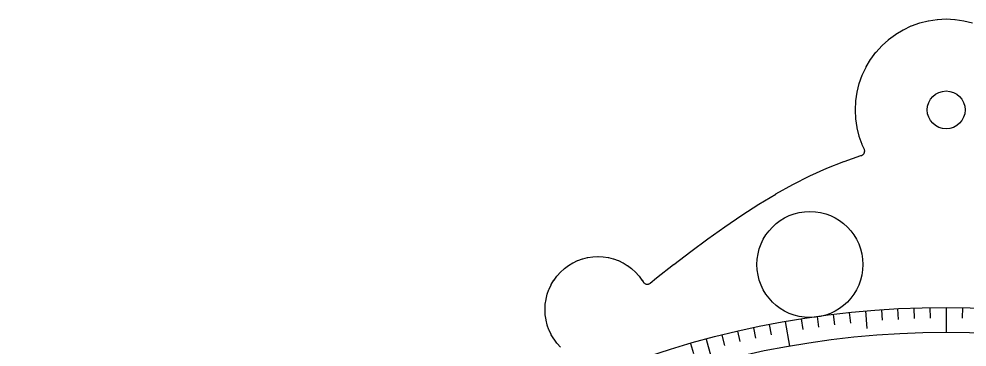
# Model space of a CAD drawing. Header units: millimetres. Extents: x -60 to 60, y -60 to 77.
# Drawn here: x -58.8 to 1.3, y 56.3 to 77.1 of the extents above; entities that cross this region are included whole.
import ezdxf

# ---------------------------------------------------------------- set-up
doc = ezdxf.new("R2010")
doc.units = ezdxf.units.MM
for name, color, linetype in [('CUT_INNER', 6, 'Continuous'), ('CUT_OUTER', 1, 'Continuous'), ('ENGRAVE', 7, 'Continuous'), ('ENGRAVE_FINE', 8, 'Continuous')]:
    doc.layers.add(name, color=color, linetype=linetype)

msp = doc.modelspace()

# ---------------------------------------------------------------- linework, layer by layer
at = {"layer": 'CUT_INNER'}
for centre, radius in [((0, 71.3109), 1.2), ((-8.64, 61.5189), 3.36)]:
    msp.add_circle(centre, radius, dxfattribs=at)
at = {"layer": 'CUT_OUTER'}
msp.add_lwpolyline([(-24.4608, 56.2925), (-24.6724, 56.5259), (-24.6817, 56.5373), (-24.8694, 56.7903), (-24.8775, 56.8025), (-25.0395, 57.0727), (-25.0464, 57.0857), (-25.1811, 57.3704), (-25.1867, 57.384), (-25.2928, 57.6806), (-25.2971, 57.6947), (-25.3736, 58.0003), (-25.3765, 58.0147), (-25.4227, 58.3263), (-25.4242, 58.3409), (-25.4396, 58.6556), (-25.4396, 58.6703), (-25.4242, 58.9849), (-25.4227, 58.9995), (-25.3765, 59.3111), (-25.3736, 59.3256), (-25.2971, 59.6311), (-25.2928, 59.6452), (-25.1867, 59.9418), (-25.1811, 59.9554), (-25.0464, 60.2401), (-25.0395, 60.2531), (-24.8775, 60.5233), (-24.8694, 60.5355), (-24.6817, 60.7886), (-24.6724, 60.7999), (-24.4608, 61.0333), (-24.4504, 61.0437), (-24.217, 61.2553), (-24.2056, 61.2646), (-23.9526, 61.4523), (-23.9404, 61.4604), (-23.6702, 61.6224), (-23.6572, 61.6293), (-23.3725, 61.764), (-23.3589, 61.7696), (-23.0623, 61.8757), (-23.0482, 61.88), (-22.7426, 61.9566), (-22.7282, 61.9594), (-22.4166, 62.0056), (-22.402, 62.0071), (-22.0874, 62.0225), (-22.0726, 62.0225), (-21.758, 62.0071), (-21.7434, 62.0056), (-21.4318, 61.9594), (-21.4174, 61.9566), (-21.1118, 61.88), (-21.0977, 61.8757), (-20.8011, 61.7696), (-20.7875, 61.764), (-20.5028, 61.6293), (-20.4898, 61.6224), (-20.2196, 61.4604), (-20.2074, 61.4523), (-19.9544, 61.2646), (-19.943, 61.2553), (-19.7096, 61.0437), (-19.6992, 61.0333), (-19.4876, 60.7999), (-19.4783, 60.7886), (-19.2906, 60.5355), (-19.2825, 60.5233), (-19.2195, 60.4183), (-19.2028, 60.3933), (-19.1836, 60.3701), (-19.1623, 60.349), (-19.1389, 60.3301), (-19.1137, 60.3136), (-19.087, 60.2997), (-19.059, 60.2886), (-19.0301, 60.2803), (-19.0005, 60.275), (-18.9705, 60.2727), (-18.9404, 60.2733), (-18.9105, 60.277), (-18.8812, 60.2837), (-18.8527, 60.2933), (-18.8253, 60.3056), (-18.7992, 60.3207), (-18.7748, 60.3383), (-18.3611, 60.6693), (-17.2807, 61.5175), (-17.2793, 61.5186), (-16.2009, 62.3439), (-16.1991, 62.3453), (-15.1211, 63.1438), (-15.1188, 63.1455), (-14.0414, 63.9124), (-14.0386, 63.9143), (-12.9616, 64.6448), (-12.9583, 64.6469), (-11.8819, 65.3365), (-11.8781, 65.3389), (-10.8022, 65.9833), (-10.7978, 65.9859), (-9.7225, 66.5813), (-9.7175, 66.5839), (-8.6428, 67.1267), (-8.6371, 67.1294), (-7.5632, 67.6161), (-7.5568, 67.6188), (-6.4835, 68.0466), (-6.4764, 68.0492), (-5.4038, 68.4155), (-5.3961, 68.4179), (-5.3843, 68.4213), (-5.3568, 68.4305), (-5.3304, 68.4423), (-5.3052, 68.4566), (-5.2816, 68.4732), (-5.2596, 68.4921), (-5.2396, 68.513), (-5.2216, 68.5357), (-5.206, 68.56), (-5.1927, 68.5858), (-5.182, 68.6127), (-5.174, 68.6405), (-5.1686, 68.6689), (-5.166, 68.6977), (-5.1663, 68.7267), (-5.1693, 68.7555), (-5.175, 68.7838), (-5.1835, 68.8115), (-5.1946, 68.8383), (-5.3184, 69.1), (-5.324, 69.1136), (-5.5095, 69.6319), (-5.5138, 69.646), (-5.6475, 70.18), (-5.6504, 70.1945), (-5.7312, 70.739), (-5.7326, 70.7537), (-5.7596, 71.3036), (-5.7596, 71.3183), (-5.7326, 71.8681), (-5.7312, 71.8828), (-5.6504, 72.4273), (-5.6475, 72.4418), (-5.5138, 72.9758), (-5.5095, 72.9899), (-5.324, 73.5082), (-5.3184, 73.5218), (-5.083, 74.0195), (-5.0761, 74.0325), (-4.7931, 74.5047), (-4.7849, 74.5169), (-4.4569, 74.9591), (-4.4476, 74.9705), (-4.0779, 75.3784), (-4.0675, 75.3888), (-3.6596, 75.7585), (-3.6482, 75.7678), (-3.206, 76.0958), (-3.1938, 76.104), (-2.7216, 76.387), (-2.7086, 76.3939), (-2.2109, 76.6293), (-2.1973, 76.6349), (-1.679, 76.8204), (-1.6649, 76.8247), (-1.1309, 76.9584), (-1.1164, 76.9613), (-0.5719, 77.0421), (-0.5572, 77.0435), (-0.0074, 77.0705), (0.0074, 77.0705), (0.5572, 77.0435), (0.5719, 77.0421), (1.1164, 76.9613), (1.1309, 76.9584), (1.6649, 76.8247)], dxfattribs=at)
at = {"layer": 'ENGRAVE'}
for points in [[(-5.1248, 58.5762), (-5.0267, 57.4555)], [(0, 58.8), (0, 57.225)], [(-10.2105, 57.9067), (-9.937, 56.3556)], [(-15.2186, 56.7964), (-14.9274, 55.7098)]]:
    msp.add_lwpolyline(points, dxfattribs=at)
for radius in [58.8, 58.8, 57.225]:
    msp.add_circle((0, 0), radius, dxfattribs=at)
at = {"layer": 'ENGRAVE_FINE'}
for points in [[(-7.1659, 58.3617), (-7.0837, 57.6917)], [(-6.1463, 58.4779), (-6.0757, 57.8066)], [(-4.1017, 58.6568), (-4.0546, 57.9834)], [(-3.0774, 58.7194), (-3.042, 58.0453)], [(-2.0521, 58.7642), (-2.0285, 58.0896)], [(-1.0262, 58.791), (-1.0144, 58.1161)], [(1.0262, 58.791), (1.0144, 58.1161)], [(-11.2196, 57.7197), (-11.0908, 57.0571)], [(-9.1983, 58.0761), (-9.0928, 57.4094)], [(-8.1834, 58.2278), (-8.0894, 57.5593)], [(-13.2271, 57.293), (-13.0753, 56.6353)], [(-12.2252, 57.5151), (-12.0849, 56.8548)], [(-16.2075, 56.5222), (-16.0214, 55.8733)], [(-14.225, 57.0534), (-14.0617, 56.3984)]]:
    msp.add_lwpolyline(points, dxfattribs=at)

doc.saveas('drawing.dxf')
